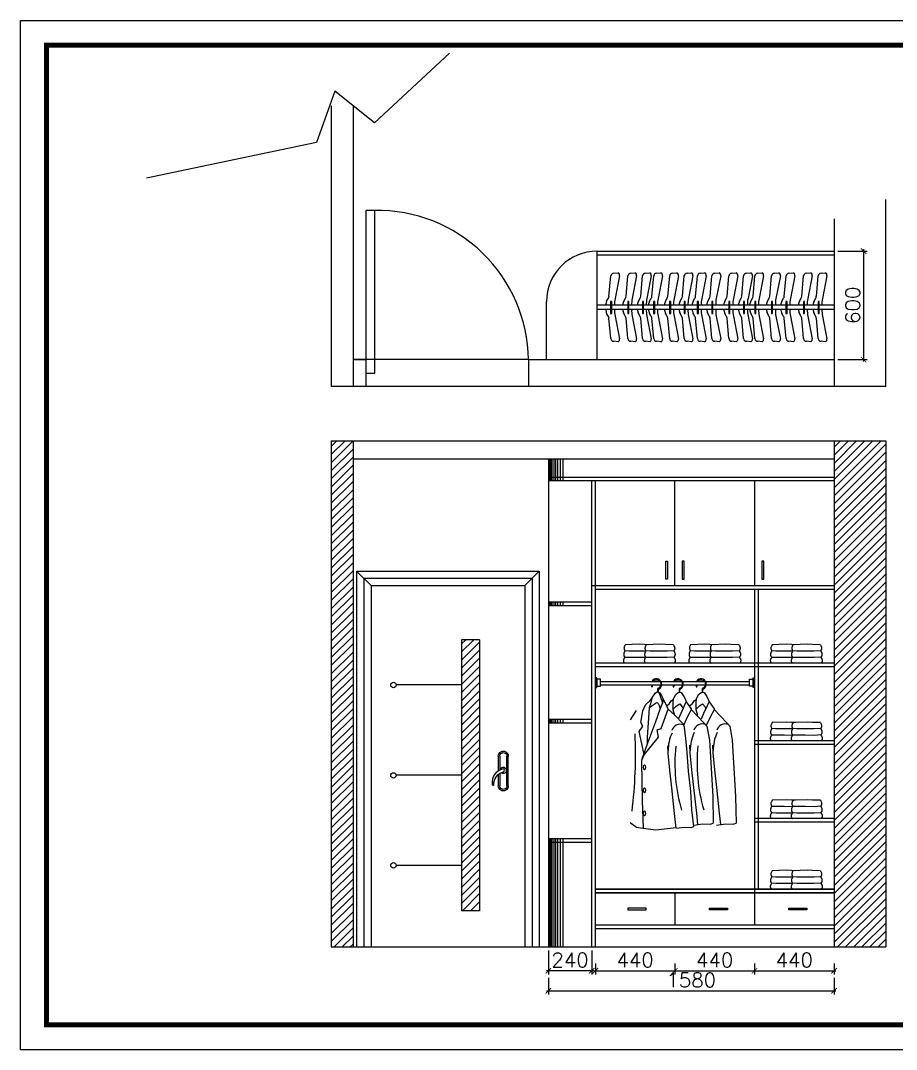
# Model space of a CAD drawing. Header units: millimetres. Extents: x 1149180 to 1411665549, y -85375798 to -28940.
# Drawn here: x 1175125 to 1179968, y -106295 to -100603 of the extents above; entities that cross this region are included whole.
import ezdxf

# ---------------------------------------------------------------- set-up
doc = ezdxf.new("R2010")
doc.units = ezdxf.units.MM
doc.header["$PDMODE"] = 35
for name, color, linetype in [('7', 7, 'Continuous'), ('BH', 3, 'Continuous'), ('DIME', 3, 'Continuous'), ('图框', 7, 'Continuous'), ('填充', 8, 'Continuous'), ('柜子', 3, 'Continuous'), ('灯', 1, 'Continuous')]:
    doc.layers.add(name, color=color, linetype=linetype)
doc.styles.get("Standard").update_dxf_attribs({"font": 'txt', "bigfont": 'gbcbig.shx'})
doc.dimstyles.new('标注（小）', dxfattribs={"dimtxt": 80, "dimasz": 30, "dimexe": 20, "dimexo": 20, "dimgap": 20, "dimtad": 1, "dimdec": 0, "dimzin": 0, "dimdsep": 46, "dimtxsty": 'Standard', "dimblk1": 'ARCHTICK', "dimblk2": 'ARCHTICK', "dimsah": 1, "dimcen": 0, "dimdle": 10, "dimclrd": 8, "dimclre": 8, "dimclrt": 2, "dimadec": 0, "dimazin": 0, "dimtfac": 1, "dimtdec": 0, "dimtmove": 2, "dimatfit": 3, "dimldrblk": 'OPEN90', "dimfxl": 1, "dimtolj": 1, "dimtzin": 0, "dimarcsym": 0})
pattern_1 = [(45, (-35354.108, -23257.38), (-22.4506403, 22.4506403), [])]

# ---------------------------------------------------------------- blocks, each defined once
blk = doc.blocks.new('981236532')
at = {"layer": 'BH', "color": 3}
for points in [[(849097.4, 409107.6), (849097.4, 409122.5, 0.375799), (849115.2, 409157.9, 0.662316), (849061.6, 409165.9)], [(849067.7, 409165.9, -0.616313), (849110.3, 409156.7, -0.413702), (849092.4, 409126.1), (849092.4, 409108)], [(849216.9, 409105.3), (849216.9, 409122.5, 0.375799), (849234.6, 409157.9, 0.662316), (849181.1, 409165.9)], [(849187.2, 409165.9, -0.616313), (849229.8, 409156.7, -0.413702), (849211.9, 409126.1), (849211.9, 409105.6)], [(849344, 409104.9), (849344, 409122.5, 0.375799), (849361.7, 409157.9, 0.662316), (849308.1, 409165.9)], [(849314.2, 409165.9, -0.616313), (849356.9, 409156.7, -0.413702), (849339, 409126.1), (849339, 409104.9)], [(849060, 409145.9, 0.068798), (849059.6, 409137.8, 1.055238), (849064.5, 409138.3, -0.07858), (849065.1, 409145.9)], [(849179.4, 409145.9, 0.068798), (849179, 409137.8, 1.055238), (849184, 409138.3, -0.07858), (849184.5, 409145.9)], [(849306.5, 409145.9, 0.068798), (849306.1, 409137.8, 1.055238), (849311.1, 409138.3, -0.07858), (849311.6, 409145.9)]]:
    blk.add_lwpolyline(points, format="xyb", dxfattribs=at)
at = {"layer": 'BH'}
for points in [[(849016.7, 408768.9), (848990.6, 408888.7), (849011.4, 408917.7), (849001, 408938.6), (849012.2, 409002.6), (849026.3, 409036.1), (849051.7, 409060.6), (849062.8, 409073.3)], [(849127.4, 409062.2), (849119.9, 409047.7), (849106.5, 409010.7), (849081.6, 408941.2), (849036.5, 408823.7), (849006.4, 408736.2), (849004.3, 408721.4), (849007, 408504.7), (849012.3, 408407.2), (849014, 408354.6)], [(849060.9, 409072.9), (849054.6, 409041.3), (849047.2, 409019.7), (849035.3, 408856), (849035.3, 408823.2)], [(849293.5, 408363.2), (849282.7, 408454.8), (849277.6, 408558.5), (849264, 408668.9), (849257.2, 408774.3), (849248.7, 408850.7), (849241.9, 408911.9), (849235, 408930.6), (849189.1, 408978.2), (849151.7, 409012.2), (849148.8, 409021.7), (849140.1, 409038.4), (849130.3, 409057.5), (849126.2, 409063.9), (849117.5, 409057.5), (849116.4, 409057)], [(849143.8, 409031.4), (849158.9, 409042.8), (849170.8, 409059.2), (849179.9, 409064.7), (849177.2, 409051), (849178.1, 409010), (849187.6, 408979.6)], [(849270.4, 409031.4), (849285.6, 409042.8), (849297.4, 409059.2), (849306.6, 409064.7), (849303.8, 409051), (849304.8, 409010), (849314.3, 408979.6)], [(848974.9, 409004.8), (848941.3, 408953.8)], [(849005.3, 408729.9), (849018.5, 408758.7), (849097.5, 408857.3), (849090.9, 408898.4), (849113.1, 408905), (849151, 409011.9)], [(849208.7, 408957.9), (849222.9, 408990.8), (849242, 409031.9), (849252.1, 409051.9), (849279.5, 409013.6), (849279.5, 409010), (849349.8, 408937), (849366.2, 408917.8), (849379.5, 408839.8), (849397.8, 408529.8), (849401.1, 408381.6)], [(849237.9, 408922.8), (849260.9, 408973), (849280.9, 409009.4)], [(849335.4, 408957.9), (849349.5, 408990.8), (849368.7, 409031.9), (849378.7, 409051.9), (849406.1, 409013.6), (849406.1, 409010), (849476.4, 408937), (849492.9, 408917.8), (849506.2, 408839.8), (849524.4, 408529.8), (849527.7, 408381.6)], [(849364.5, 408922.8), (849387.5, 408973), (849407.6, 409009.4)], [(849196, 408353.1), (849187.1, 408434.9), (849171.1, 408577.1), (849160.4, 408674.8), (849151.5, 408769), (849149.8, 408809.9)], [(849316.3, 408373.3), (849309.4, 408437.1), (849293.4, 408579.3), (849282.7, 408677.1), (849273.8, 408771.3), (849272, 408812.2)], [(849443, 408373.3), (849436, 408437.1), (849420, 408579.3), (849409.4, 408677.1), (849400.5, 408771.3), (849398.7, 408812.2)], [(849195.1, 408355.9), (849083.9, 408343.1), (849012.8, 408352.2), (848976.3, 408357.7), (848941.3, 408383.9)], [(849292.7, 408370.1), (849344.1, 408377.1), (849384.2, 408375.3), (849401.1, 408381.6)], [(849419.4, 408370.1), (849470.8, 408377.1), (849510.9, 408375.3), (849527.7, 408381.6)], [(849198.7, 408354), (849238.8, 408359.5), (849278.9, 408357.7), (849293.5, 408363.2)]]:
    blk.add_lwpolyline(points, dxfattribs=at)
at = {"layer": 'BH', "color": 3}
for points in [[(849060.9, 409072.9), (849068.1, 409083.1), (849074, 409092.2), (849082.5, 409102.4), (849091.7, 409107.6), (849096.2, 409108.3), (849101.5, 409100.1), (849109.7, 409079.8), (849115.2, 409063.5), (849118.5, 409049.4), (849118.8, 409047.4)], [(849096.2, 409108.3), (849106.4, 409101.7), (849115.2, 409088), (849120.1, 409077.5), (849125, 409062.2)], [(849179.9, 409064.7), (849185.7, 409076.6), (849193.3, 409092.5), (849206.7, 409104), (849214.4, 409105.9), (849223.9, 409104), (849239.2, 409082.9), (849248.8, 409061.3), (849252, 409051.7)], [(849306.6, 409064.7), (849312.3, 409076.6), (849320, 409092.5), (849333.4, 409104), (849341, 409105.9), (849350.6, 409104), (849365.9, 409082.9), (849375.4, 409061.3), (849378.6, 409051.7)], [(849049.1, 409021.6), (849061.9, 409030.1), (849081.5, 409044.5), (849090, 409049.7), (849096.6, 409043.5), (849102.1, 409032.4), (849105.7, 409020.3), (849107, 409016)], [(849177.4, 409009.7), (849198.4, 409030.7), (849215.6, 409041.5), (849229, 409025.6), (849233.7, 409014)], [(849304, 409009.7), (849325.1, 409030.7), (849342.3, 409041.5), (849355.7, 409025.6), (849360.3, 409014)]]:
    blk.add_lwpolyline(points, dxfattribs=at)
at = {"layer": 'BH'}
for centre, radius, start, end in [((849218.3, 408880), 48.4, 68.8435, 164.2477), ((849506.9, 408783.7), 233.4, 155.012, 180.0884), ((849340.5, 408882.2), 48.4, 68.8435, 164.2477), ((849633.6, 408783.7), 233.4, 155.012, 180.0884), ((849467.2, 408882.2), 48.4, 68.8435, 164.2477), ((846460.1, 408757), 2511.1, 352.9189, 2.7233), ((849384.7, 408781.4), 233.4, 155.012, 180.0884), ((850098.5, 408711.6), 909.7, 174.0114, 196.4591), ((850220.8, 408713.8), 909.7, 174.0114, 196.4591)]:
    blk.add_arc(centre, radius, start, end, dxfattribs=at)
at = {"layer": 'BH', "extrusion": (0, 0, -1)}
for centre in [(849021, 408690.6), (849021, 408563.2), (849021, 408435.8)]:
    blk.add_ellipse(centre, major_axis=(0, 12.4), ratio=0.580645, dxfattribs=at)
blk = doc.blocks.new('A$C28093E1E')
at = {"layer": 'BH'}
for points in [[(10.1, 102.5), (7.7, 97.9), (5.9, 94), (4.6, 90.8), (3.8, 88), (3.4, 85.6), (3.3, 83.6), (3.4, 81.8), (3.8, 80.1), (4.3, 78.6), (4.8, 77), (5.5, 75.6), (6.1, 74.1), (6.6, 72.8), (7, 71.4), (7.3, 70.2), (7.4, 68.9), (7.3, 67.7), (6.9, 66.6), (6.4, 65.4), (5.8, 64.3), (5.1, 63.1), (4.4, 62), (3.7, 60.8), (3.2, 59.6), (2.7, 58.3), (2.3, 57), (2.1, 55.7), (1.9, 54.4), (1.8, 53), (1.8, 51.7), (1.8, 50.3), (1.8, 49), (1.8, 47.8), (1.8, 46.5), (1.8, 45.4), (1.9, 44.2), (2.1, 43.1), (2.3, 42.1), (2.7, 41.1), (3.2, 40.2), (3.7, 39.3), (4.4, 38.5), (5.1, 37.7), (5.8, 37), (6.4, 36.2), (6.9, 35.5), (7.2, 34.7), (7.3, 33.9), (7.2, 33.1), (6.9, 32.2), (6.3, 31.3), (5.7, 30.3), (5, 29.3), (4.2, 28.2), (3.5, 27.2), (2.8, 26.1), (2.2, 24.9), (1.6, 23.8), (1.2, 22.6), (0.8, 21.4), (0.5, 20.2), (0.3, 19), (0.1, 17.7), (0, 16.4), (0, 15.1), (0, 13.8), (0.1, 12.5), (0.3, 11.3), (0.6, 10), (0.9, 8.8), (1.4, 7.7), (2, 6.7), (2.7, 5.7), (3.5, 4.8), (4.3, 4), (5.1, 3.2), (5.9, 2.4), (6.5, 1.7), (6.9, 0.9), (6.9, 0.9)], [(122.8, 67), (76.9, 67.5), (30.5, 67.5), (6.4, 68.7)], [(140.3, 103), (117, 103.6), (87.8, 105.3), (9.6, 102.5)], [(125.8, 102.5), (123.4, 97.9), (121.6, 94), (120.4, 90.8), (119.5, 88), (119.1, 85.6), (119, 83.6), (119.1, 81.8), (119.5, 80.1), (120, 78.6), (120.6, 77), (121.2, 75.6), (121.8, 74.1), (122.3, 72.8), (122.8, 71.4), (123.1, 70.2), (123.1, 68.9), (123, 67.7), (122.6, 66.6), (122.1, 65.4), (121.5, 64.3), (120.8, 63.1), (120.1, 62), (119.5, 60.8), (118.9, 59.6), (118.4, 58.3), (118.1, 57), (117.8, 55.7), (117.7, 54.4), (117.6, 53), (117.5, 51.7), (117.5, 50.3), (117.5, 49), (117.5, 47.8), (117.5, 46.5), (117.6, 45.4), (117.7, 44.2), (117.8, 43.1), (118.1, 42.1), (118.4, 41.1), (118.9, 40.2), (119.5, 39.3), (120.1, 38.5), (120.8, 37.7), (121.5, 37), (122.1, 36.2), (122.6, 35.5), (122.9, 34.7), (123, 33.9), (122.9, 33.1), (122.6, 32.2), (122.1, 31.3), (121.4, 30.3), (120.7, 29.3), (120, 28.2), (119.2, 27.2), (118.5, 26.1), (117.9, 24.9), (117.3, 23.8), (116.9, 22.6), (116.5, 21.4), (116.2, 20.2), (116, 19), (115.9, 17.7), (115.8, 16.4), (115.7, 15.1), (115.7, 13.8), (115.8, 12.5), (116, 11.3), (116.3, 10), (116.7, 8.8), (117.1, 7.7), (117.7, 6.7), (118.5, 5.7), (119.3, 4.8), (120.1, 4), (120.9, 3.2), (121.6, 2.4), (122.2, 1.7), (122.6, 0.9), (122.8, 0.2), (122.7, 0)], [(279.7, 69.5), (242.4, 67), (193.1, 67.5), (146.7, 67.5), (122.7, 68.7)], [(277, 102.5), (233.2, 103.6), (204, 105.3), (125.8, 102.5)], [(277, 102.5), (279.4, 97.9), (281.2, 94), (282.5, 90.8), (283.3, 88), (283.7, 85.6), (283.9, 83.6), (283.7, 81.8), (283.3, 80.1), (282.9, 78.6), (282.3, 77), (281.7, 75.6), (281.1, 74.1), (280.5, 72.8), (280.1, 71.4), (279.8, 70.2), (279.7, 68.9), (279.9, 67.7), (280.2, 66.6), (280.7, 65.4), (281.4, 64.3), (282, 63.1), (282.7, 62), (283.4, 60.8), (284, 59.6), (284.4, 58.3), (284.8, 57), (285, 55.7), (285.2, 54.4), (285.3, 53), (285.3, 51.7), (285.4, 50.3), (285.4, 49), (285.4, 47.8), (285.3, 46.5), (285.3, 45.4), (285.2, 44.2), (285, 43.1), (284.8, 42.1), (284.4, 41.1), (284, 40.2), (283.4, 39.3), (282.7, 38.5), (282, 37.7), (281.4, 37), (280.8, 36.2), (280.3, 35.5), (279.9, 34.7), (279.8, 33.9), (279.9, 33.1), (280.3, 32.2), (280.8, 31.3), (281.4, 30.3), (282.1, 29.3), (282.9, 28.2), (283.6, 27.2), (284.3, 26.1), (285, 24.9), (285.5, 23.8), (285.9, 22.6), (286.3, 21.4), (286.6, 20.2), (286.8, 19), (287, 17.7), (287.1, 16.4), (287.1, 15.1), (287.1, 13.8), (287, 12.5), (286.8, 11.3), (286.6, 10), (286.2, 8.8), (285.7, 7.7), (285.1, 6.7), (284.4, 5.7), (283.6, 4.8), (282.8, 4), (282, 3.2), (281.3, 2.4), (280.7, 1.7), (280.3, 0.9), (280.2, 0.9)], [(122.2, 31.5), (76.9, 32.1), (30.5, 32.1), (6.4, 33.2)], [(279.7, 34), (242.4, 31.5), (193.1, 32.1), (146.7, 32.1), (122.7, 33.2)], [(122.7, 0), (122.7, 0)]]:
    blk.add_lwpolyline(points, dxfattribs=at)
blk = doc.blocks.new('门把手')
for p, q in [((-334, -8.8), (-334, 154.6)), ((-326, -8.8), (-326, 154.6)), ((-286.8, 154.6), (-286.8, 77.9)), ((-278.8, 154.6), (-278.8, 73.2)), ((-286.8, 59.5), (-286.8, -8.8)), ((-278.8, 53.3), (-278.8, -8.8))]:
    blk.add_line(p, q)
blk.add_lwpolyline([(-304.8, 84.3, -0.388218), (-244.7, -1.8, -0.750063), (-254.1, -3.3, 0.340975), (-307.7, 69.1, -0.874176), (-305.5, 84.3, 0.003978)], format="xyb")
for centre, radius, start, end in [((-306.4, 155), 27.6, 359.0429, 180.9571), ((-306.4, 155), 19.6, 359.0429, 180.9571), ((-306.2, 76.3), 17.4, 8.667, 313.8176), ((-306.4, -9.7), 27.6, 177.4056, 2.5944), ((-306.4, -9.7), 19.6, 177.4056, 2.5944)]:
    blk.add_arc(centre, radius, start, end)
blk = doc.blocks.new('3safdad')
at = {"layer": '图框', "color": 3}
for p, q in [((-132895, -152671), (-115431, -152671)), ((-132895, -165019), (-132895, -152671)), ((-132895, -165019), (-115431, -165019))]:
    blk.add_line(p, q, dxfattribs=at)
at = {"layer": '图框', "color": 8}
blk.add_line((-132895, -165019), (-132895, -152671), dxfattribs=at)
at = {"layer": '图框', "color": 8, "const_width": 58.8}
blk.add_lwpolyline([(-132584, -164725), (-132584, -152965), (-115725, -152965), (-115725, -164725)], close=True, dxfattribs=at)
blk = doc.blocks.new('_ArchTick')
at = {"color": 0, "linetype": 'ByBlock', "const_width": 0.15}
blk.add_lwpolyline([(-0.5, -0.5), (0.5, 0.5)], dxfattribs=at)
blk = doc.blocks.new('*D1301')
at = {"layer": 'Defpoints', "color": 0}
for p in [(1178043.6, -105879.3), (1179623.6, -105879.3), (1179623.6, -105970.7)]:
    blk.add_point(p, dxfattribs=at)
at = {"layer": '灯', "color": 8, "lineweight": -2}
for p, q in [((1178043.6, -105899.3), (1178043.6, -105990.7)), ((1179623.6, -105899.3), (1179623.6, -105990.7)), ((1178033.6, -105970.7), (1179633.6, -105970.7))]:
    blk.add_line(p, q, dxfattribs=at)
at = {"layer": '灯', "color": 8, "lineweight": -2, "xscale": 30, "yscale": 30, "zscale": 30, "rotation": 180}
blk.add_blockref('_ArchTick', (1178043.6, -105970.7), dxfattribs=at)
at = {"layer": '灯', "color": 8, "lineweight": -2, "xscale": 30, "yscale": 30, "zscale": 30}
blk.add_blockref('_ArchTick', (1179623.6, -105970.7), dxfattribs=at)
at = {"layer": '灯', "color": 2, "insert": (1178833.6, -105910.7), "char_height": 80, "attachment_point": 5}
blk.add_mtext('\\A1;1580', dxfattribs=at)
blk = doc.blocks.new('_Open90')
at = {"color": 0, "linetype": 'ByBlock', "lineweight": -2}
for p, q in [((0, 0), (-1, 0)), ((-0.5, 0.5), (0, 0)), ((0, 0), (-0.5, -0.5))]:
    blk.add_line(p, q, dxfattribs=at)
blk = doc.blocks.new('*D1302')
at = {"layer": 'Defpoints', "color": 0}
for p in [(1178303.6, -105799.7), (1178743.3, -105799.7), (1178743.3, -105860)]:
    blk.add_point(p, dxfattribs=at)
at = {"layer": '灯', "color": 8, "lineweight": -2}
for p, q in [((1178293.6, -105860), (1178753.3, -105860)), ((1178303.6, -105819.7), (1178303.6, -105880)), ((1178743.3, -105819.7), (1178743.3, -105880))]:
    blk.add_line(p, q, dxfattribs=at)
at = {"layer": '灯', "color": 8, "lineweight": -2, "xscale": 30, "yscale": 30, "zscale": 30, "rotation": 180}
blk.add_blockref('_ArchTick', (1178303.6, -105860), dxfattribs=at)
at = {"layer": '灯', "color": 8, "lineweight": -2, "xscale": 30, "yscale": 30, "zscale": 30}
blk.add_blockref('_ArchTick', (1178743.3, -105860), dxfattribs=at)
at = {"layer": '灯', "color": 2, "insert": (1178523.4, -105800), "char_height": 80, "attachment_point": 5}
blk.add_mtext('\\A1;440', dxfattribs=at)
blk = doc.blocks.new('*D1303')
at = {"layer": 'Defpoints', "color": 0}
for p in [(1178743.3, -105799.7), (1179183.4, -105799.7), (1179183.4, -105860)]:
    blk.add_point(p, dxfattribs=at)
at = {"layer": '灯', "color": 8, "lineweight": -2}
for p, q in [((1178733.3, -105860), (1179193.4, -105860)), ((1178743.3, -105819.7), (1178743.3, -105880)), ((1179183.4, -105819.7), (1179183.4, -105880))]:
    blk.add_line(p, q, dxfattribs=at)
at = {"layer": '灯', "color": 8, "lineweight": -2, "xscale": 30, "yscale": 30, "zscale": 30, "rotation": 180}
blk.add_blockref('_ArchTick', (1178743.3, -105860), dxfattribs=at)
at = {"layer": '灯', "color": 8, "lineweight": -2, "xscale": 30, "yscale": 30, "zscale": 30}
blk.add_blockref('_ArchTick', (1179183.4, -105860), dxfattribs=at)
at = {"layer": '灯', "color": 2, "insert": (1178963.3, -105800), "char_height": 80, "attachment_point": 5}
blk.add_mtext('\\A1;440', dxfattribs=at)
blk = doc.blocks.new('*D1304')
at = {"layer": 'Defpoints', "color": 0}
for p in [(1179183.4, -105799.7), (1179623.6, -105799.7), (1179623.6, -105860)]:
    blk.add_point(p, dxfattribs=at)
at = {"layer": '灯', "color": 8, "lineweight": -2}
for p, q in [((1179173.4, -105860), (1179633.6, -105860)), ((1179183.4, -105819.7), (1179183.4, -105880)), ((1179623.6, -105819.7), (1179623.6, -105880))]:
    blk.add_line(p, q, dxfattribs=at)
at = {"layer": '灯', "color": 8, "lineweight": -2, "xscale": 30, "yscale": 30, "zscale": 30, "rotation": 180}
blk.add_blockref('_ArchTick', (1179183.4, -105860), dxfattribs=at)
at = {"layer": '灯', "color": 8, "lineweight": -2, "xscale": 30, "yscale": 30, "zscale": 30}
blk.add_blockref('_ArchTick', (1179623.6, -105860), dxfattribs=at)
at = {"layer": '灯', "color": 2, "insert": (1179403.5, -105800), "char_height": 80, "attachment_point": 5}
blk.add_mtext('\\A1;440', dxfattribs=at)
blk = doc.blocks.new('*D1326')
at = {"layer": 'Defpoints', "color": 0}
for p in [(1179623.6, -101878.6), (1179623.6, -102478.6), (1179786.8, -102478.6)]:
    blk.add_point(p, dxfattribs=at)
at = {"layer": '灯', "color": 8, "lineweight": -2}
for p, q in [((1179643.6, -101878.6), (1179806.8, -101878.6)), ((1179786.8, -101868.6), (1179786.8, -102488.6)), ((1179643.6, -102478.6), (1179806.8, -102478.6))]:
    blk.add_line(p, q, dxfattribs=at)
at = {"layer": '灯', "color": 8, "lineweight": -2, "xscale": 30, "yscale": 30, "zscale": 30}
for p, rotation in [((1179786.8, -101878.6), 90), ((1179786.8, -102478.6), 270)]:
    blk.add_blockref('_ArchTick', p, dxfattribs=dict(at, rotation=rotation))
at = {"layer": '灯', "color": 2, "insert": (1179726.8, -102178.6), "char_height": 80, "attachment_point": 5, "rotation": 90}
blk.add_mtext('\\A1;600', dxfattribs=at)
blk = doc.blocks.new('*D1327')
at = {"layer": 'Defpoints', "color": 0}
for p in [(1178043.6, -105728.4), (1178283.6, -105728.4), (1178043.6, -105860)]:
    blk.add_point(p, dxfattribs=at)
at = {"layer": '灯', "color": 8, "lineweight": -2}
for p, q in [((1178043.6, -105748.4), (1178043.6, -105880)), ((1178283.6, -105748.4), (1178283.6, -105880)), ((1178293.6, -105860), (1178033.6, -105860))]:
    blk.add_line(p, q, dxfattribs=at)
at = {"layer": '灯', "color": 8, "lineweight": -2, "xscale": 30, "yscale": 30, "zscale": 30, "rotation": 180}
blk.add_blockref('_ArchTick', (1178043.6, -105860), dxfattribs=at)
at = {"layer": '灯', "color": 8, "lineweight": -2, "xscale": 30, "yscale": 30, "zscale": 30}
blk.add_blockref('_ArchTick', (1178283.6, -105860), dxfattribs=at)
at = {"layer": '灯', "color": 2, "insert": (1178163.6, -105800), "char_height": 80, "attachment_point": 5}
blk.add_mtext('\\A1;240', dxfattribs=at)

msp = doc.modelspace()

# ---------------------------------------------------------------- hatches: boundary and pattern name
at = {"layer": '填充'}
h = msp.add_hatch(dxfattribs=at)
h.set_pattern_fill('ANSI31', color=8, scale=10, style=0)
h.set_pattern_definition(pattern_1)
h.paths.add_polyline_path([(1176963.6, -102928.4), (1176843.6, -102928.4), (1176843.6, -105728.4), (1176963.6, -105728.4)])
h = msp.add_hatch(dxfattribs=at)
h.set_pattern_fill('ANSI31', color=8, scale=10, style=0)
h.set_pattern_definition(pattern_1)
h.paths.add_polyline_path([(1179909.5, -102928.4), (1179623.6, -102928.4), (1179623.6, -105728.4), (1179909.5, -105728.4)])
at = {"layer": '填充', "ltscale": 2}
h = msp.add_hatch(dxfattribs=at)
h.set_pattern_fill('ANSI31', color=256, scale=10, style=0)
h.set_pattern_definition([(45, (1065516.473, -64736.336), (-22.45064, 22.45064), [])])
h.paths.add_polyline_path([(1177663.6, -104028.4), (1177563.6, -104028.4), (1177563.6, -105528.4), (1177663.6, -105528.4)])

# ---------------------------------------------------------------- linework, layer by layer
at = {"color": 8}
for p, q in [((1176843.6, -101074.8), (1176843.6, -102478.6)), ((1176963.6, -101074.8), (1176963.6, -102478.6)), ((1178313.6, -102478.6), (1178313.6, -101878.6)), ((1178313.6, -101898.6), (1179623.6, -101898.6)), ((1178033.6, -102478.6), (1178033.6, -102158.6)), ((1179623.6, -102178.6), (1178313.6, -102178.6)), ((1179623.6, -102202.6), (1178313.6, -102202.6)), ((1178537.8, -102178.6), (1178532.1, -102178.6)), ((1178537.8, -102202.6), (1178532.1, -102202.6)), ((1179096.9, -102178.6), (1179091.2, -102178.6)), ((1179096.9, -102202.6), (1179091.2, -102202.6)), ((1179508.9, -102178.6), (1179503.2, -102178.6)), ((1179508.9, -102202.6), (1179503.2, -102202.6)), ((1176963.6, -102478.6), (1177033.6, -102478.6)), ((1177933.6, -102478.6), (1176963.6, -102478.6)), ((1177033.6, -102478.6), (1177033.6, -102628.6)), ((1177933.6, -102478.6), (1179623.6, -102478.6)), ((1177933.6, -102478.6), (1177933.6, -102628.6)), ((1179909.5, -102628.6), (1176843.6, -102628.6)), ((1178043.6, -103028.4), (1178043.6, -105728.4)), ((1178048.6, -103028.4), (1178048.6, -103148.4)), ((1178053.6, -103028.4), (1178053.6, -103148.4)), ((1178058.6, -103028.4), (1178058.6, -103148.4)), ((1178063.6, -103028.4), (1178063.6, -103148.4)), ((1178073.6, -103028.4), (1178073.6, -103148.4)), ((1178083.6, -103028.4), (1178083.6, -103148.4)), ((1178093.6, -103028.4), (1178093.6, -103148.4)), ((1178108.6, -103028.4), (1178108.6, -103148.4)), ((1178123.6, -103028.4), (1178123.6, -103148.4)), ((1176983.6, -103648.4), (1176983.6, -105728.4)), ((1176983.6, -103648.4), (1177993.6, -103648.4)), ((1176983.6, -103648.4), (1177063.6, -103728.4)), ((1177023.6, -103688.4), (1177023.6, -105728.4)), ((1177023.6, -103688.4), (1177953.6, -103688.4)), ((1177993.6, -103648.4), (1177913.6, -103728.4)), ((1177953.6, -103688.4), (1177953.6, -105728.4)), ((1177993.6, -103648.4), (1177993.6, -105728.4)), ((1177063.6, -103728.4), (1177063.6, -105728.4)), ((1177063.6, -103728.4), (1177913.6, -103728.4)), ((1177913.6, -103728.4), (1177913.6, -105728.4)), ((1178043.6, -103818.4), (1178283.6, -103818.4)), ((1178043.6, -103838.4), (1178283.6, -103838.4)), ((1178048.6, -103818.4), (1178048.6, -103838.4)), ((1178053.6, -103818.4), (1178053.6, -103838.4)), ((1178058.6, -103818.4), (1178058.6, -103838.4)), ((1178063.6, -103818.4), (1178063.6, -103838.4)), ((1178073.6, -103818.4), (1178073.6, -103838.4)), ((1178083.6, -103818.4), (1178083.6, -103838.4)), ((1178093.6, -103818.4), (1178093.6, -103838.4)), ((1178108.6, -103818.4), (1178108.6, -103838.4)), ((1178123.6, -103818.4), (1178123.6, -103838.4)), ((1179623.6, -104158.4), (1178303.6, -104158.4)), ((1179623.6, -104178.4), (1178303.6, -104178.4)), ((1178043.6, -104468.4), (1178283.6, -104468.4)), ((1178043.6, -104488.4), (1178283.6, -104488.4)), ((1178048.6, -104468.4), (1178048.6, -104488.4)), ((1178053.6, -104468.4), (1178053.6, -104488.4)), ((1178058.6, -104468.4), (1178058.6, -104488.4)), ((1178063.6, -104468.4), (1178063.6, -104488.4)), ((1178073.6, -104468.4), (1178073.6, -104488.4)), ((1178083.6, -104468.4), (1178083.6, -104488.4)), ((1178093.6, -104468.4), (1178093.6, -104488.4)), ((1178108.6, -104468.4), (1178108.6, -104488.4)), ((1178123.6, -104468.4), (1178123.6, -104488.4)), ((1179623.6, -104588.4), (1179183.6, -104588.4)), ((1179623.6, -104608.4), (1179183.6, -104608.4)), ((1179623.6, -105018.4), (1179183.6, -105018.4)), ((1179623.6, -105038.4), (1179183.6, -105038.4)), ((1178043.6, -105128.4), (1178283.6, -105128.4)), ((1178043.6, -105148.4), (1178283.6, -105148.4)), ((1178048.6, -105128.4), (1178048.6, -105728.4)), ((1178053.6, -105128.4), (1178053.6, -105728.4)), ((1178058.6, -105128.4), (1178058.6, -105728.4)), ((1178063.6, -105128.4), (1178063.6, -105728.4)), ((1178073.6, -105128.4), (1178073.6, -105728.4)), ((1178083.6, -105128.4), (1178083.6, -105728.4)), ((1178093.6, -105128.4), (1178093.6, -105728.4)), ((1178108.6, -105128.4), (1178108.6, -105728.4)), ((1178123.6, -105128.4), (1178123.6, -105728.4)), ((1179623.6, -105408.4), (1178303.6, -105408.4)), ((1179623.6, -105428.4), (1178303.6, -105428.4)), ((1178743.3, -105428.4), (1178743.3, -105608.4))]:
    msp.add_line(p, q, dxfattribs=at)
at = {"color": 1}
msp.add_line((1178313.6, -101878.6), (1179623.6, -101878.6), dxfattribs=at)
at = {"ltscale": 2}
for p, q in [((1177023.6, -103688.4), (1177023.6, -105728.4)), ((1177563.6, -104028.4), (1177563.6, -105528.4)), ((1177663.6, -104028.4), (1177563.6, -104028.4)), ((1177663.6, -104028.4), (1177663.6, -105528.4)), ((1177663.6, -105528.4), (1177563.6, -105528.4))]:
    msp.add_line(p, q, dxfattribs=at)
at = {"color": 4}
msp.add_lwpolyline([(1177033.6, -101653.6), (1177033.6, -102553.6), (1177083.6, -102553.6), (1177083.6, -101653.6)], close=True, dxfattribs=at)
at = {"color": 8}
for points in [[(1178583.7, -105513.4), (1178483.7, -105513.4), (1178483.7, -105523.4), (1178583.7, -105523.4)], [(1178934.9, -105513.4), (1179034.9, -105513.4), (1179034.9, -105523.4), (1178934.9, -105523.4)], [(1179372.4, -105513.4), (1179472.4, -105513.4), (1179472.4, -105523.4), (1179372.4, -105523.4)]]:
    msp.add_lwpolyline(points, close=True, dxfattribs=at)
at = {"ltscale": 2}
for centre in [(1177186.9, -104279.2), (1177186.9, -104779.2), (1177186.9, -105276.7)]:
    msp.add_circle(centre, 15, dxfattribs=at)
at = {"color": 4}
msp.add_arc((1177097.3, -102489.8), 836.4, 0.7711, 90.9391, dxfattribs=at)
at = {"color": 8}
msp.add_arc((1178313.6, -102158.6), 280, 90, 180, dxfattribs=at)
at = {"layer": '7', "color": 3}
for points in [[(1178311.6, -104293.6), (1178311.6, -104239.6), (1178303.6, -104239.6), (1178303.6, -104293.6)], [(1178331.1, -104286.1), (1178331.1, -104247.2), (1178311.6, -104247.2), (1178311.6, -104286.1)], [(1179156.2, -104286.1), (1179156.2, -104247.2), (1179175.6, -104247.2), (1179175.6, -104286.1)], [(1179175.6, -104293.6), (1179175.6, -104239.6), (1179183.6, -104239.6), (1179183.6, -104293.6)]]:
    msp.add_lwpolyline(points, close=True, dxfattribs=at)
for points in [[(1178331.1, -104258.9), (1179156.2, -104258.9)], [(1178331.1, -104278.9), (1179156.2, -104278.9)]]:
    msp.add_lwpolyline(points, dxfattribs=at)
at = {"layer": 'DIME', "color": 8}
for p, q in [((1178378.9, -102129), (1178389, -102016.3)), ((1178404.9, -102001.6), (1178429, -101998.3)), ((1178437.4, -102015.6), (1178413.1, -102140.5)), ((1178473.2, -102129), (1178483.3, -102016.3)), ((1178499.3, -102001.6), (1178523.3, -101998.3)), ((1178531.7, -102015.6), (1178507.5, -102140.5)), ((1178554.3, -102129), (1178564.3, -102016.3)), ((1178580.3, -102001.6), (1178604.3, -101998.3)), ((1178612.8, -102015.6), (1178588.5, -102140.5)), ((1178616.1, -102129), (1178626.2, -102016.3)), ((1178642.2, -102001.6), (1178666.2, -101998.3)), ((1178674.6, -102015.6), (1178650.4, -102140.5)), ((1178704.3, -102129), (1178714.4, -102016.3)), ((1178730.4, -102001.6), (1178754.4, -101998.3)), ((1178762.8, -102015.6), (1178738.6, -102140.5)), ((1178784.6, -102129), (1178794.7, -102016.3)), ((1178810.6, -102001.6), (1178834.7, -101998.3)), ((1178843.1, -102015.6), (1178818.9, -102140.5)), ((1178857.7, -102129), (1178867.8, -102016.3)), ((1178883.7, -102001.6), (1178907.8, -101998.3)), ((1178916.2, -102015.6), (1178892, -102140.5)), ((1178938, -102129), (1178948.1, -102016.3)), ((1178964, -102001.6), (1178988.1, -101998.3)), ((1178996.5, -102015.6), (1178972.2, -102140.5)), ((1179032.4, -102129), (1179042.4, -102016.3)), ((1179058.4, -102001.6), (1179082.4, -101998.3)), ((1179090.8, -102015.6), (1179066.6, -102140.5)), ((1179113.4, -102129), (1179123.4, -102016.3)), ((1179139.4, -102001.6), (1179163.4, -101998.3)), ((1179171.9, -102015.6), (1179147.6, -102140.5)), ((1179175.3, -102129), (1179185.3, -102016.3)), ((1179201.3, -102001.6), (1179225.3, -101998.3)), ((1179233.7, -102015.6), (1179209.5, -102140.5)), ((1179267.8, -102129), (1179277.9, -102016.3)), ((1179293.8, -102001.6), (1179317.9, -101998.3)), ((1179326.3, -102015.6), (1179302.1, -102140.5)), ((1179348.1, -102129), (1179358.2, -102016.3)), ((1179374.1, -102001.6), (1179398.2, -101998.3)), ((1179406.6, -102015.6), (1179382.3, -102140.5)), ((1179444.4, -102129), (1179454.4, -102016.3)), ((1179470.4, -102001.6), (1179494.4, -101998.3)), ((1179502.8, -102015.6), (1179478.6, -102140.5)), ((1179525.4, -102129), (1179535.4, -102016.3)), ((1179551.4, -102001.6), (1179575.4, -101998.3)), ((1179583.9, -102015.6), (1179559.6, -102140.5)), ((1178366, -102154.8), (1178375.4, -102139.7)), ((1178388.1, -102157.3), (1178388.1, -102223.8)), ((1178394.5, -102157.3), (1178388.1, -102157.3)), ((1178394.5, -102223.8), (1178394.5, -102157.3)), ((1178460.4, -102154.8), (1178469.7, -102139.7)), ((1178482.4, -102157.3), (1178482.4, -102223.8)), ((1178488.8, -102157.3), (1178482.4, -102157.3)), ((1178488.8, -102223.8), (1178488.8, -102157.3)), ((1178541.4, -102154.8), (1178550.8, -102139.7)), ((1178563.5, -102157.3), (1178563.5, -102223.8)), ((1178569.8, -102157.3), (1178563.5, -102157.3)), ((1178569.8, -102223.8), (1178569.8, -102157.3)), ((1178603.3, -102154.8), (1178612.6, -102139.7)), ((1178631.7, -102157.3), (1178625.3, -102157.3)), ((1178625.3, -102157.3), (1178625.3, -102223.8)), ((1178631.7, -102223.8), (1178631.7, -102157.3)), ((1178691.4, -102154.8), (1178700.8, -102139.7)), ((1178713.5, -102157.3), (1178713.5, -102223.8)), ((1178719.9, -102157.3), (1178713.5, -102157.3)), ((1178719.9, -102223.8), (1178719.9, -102157.3)), ((1178771.7, -102154.8), (1178781.1, -102139.7)), ((1178793.8, -102157.3), (1178793.8, -102223.8)), ((1178800.2, -102157.3), (1178793.8, -102157.3)), ((1178800.2, -102223.8), (1178800.2, -102157.3)), ((1178844.8, -102154.8), (1178854.2, -102139.7)), ((1178866.9, -102157.3), (1178866.9, -102223.8)), ((1178873.3, -102157.3), (1178866.9, -102157.3)), ((1178873.3, -102223.8), (1178873.3, -102157.3)), ((1178925.1, -102154.8), (1178934.5, -102139.7)), ((1178947.2, -102157.3), (1178947.2, -102223.8)), ((1178953.6, -102157.3), (1178947.2, -102157.3)), ((1178953.6, -102223.8), (1178953.6, -102157.3)), ((1179019.5, -102154.8), (1179028.8, -102139.7)), ((1179041.5, -102157.3), (1179041.5, -102223.8)), ((1179047.9, -102157.3), (1179041.5, -102157.3)), ((1179047.9, -102223.8), (1179047.9, -102157.3)), ((1179100.5, -102154.8), (1179109.9, -102139.7)), ((1179122.6, -102157.3), (1179122.6, -102223.8)), ((1179129, -102157.3), (1179122.6, -102157.3)), ((1179129, -102223.8), (1179129, -102157.3)), ((1179162.4, -102154.8), (1179171.7, -102139.7)), ((1179184.4, -102157.3), (1179184.4, -102223.8)), ((1179190.8, -102157.3), (1179184.4, -102157.3)), ((1179190.8, -102223.8), (1179190.8, -102157.3)), ((1179254.9, -102154.8), (1179264.3, -102139.7)), ((1179277, -102157.3), (1179277, -102223.8)), ((1179283.4, -102157.3), (1179277, -102157.3)), ((1179283.4, -102223.8), (1179283.4, -102157.3)), ((1179335.2, -102154.8), (1179344.6, -102139.7)), ((1179357.3, -102157.3), (1179357.3, -102223.8)), ((1179363.7, -102157.3), (1179357.3, -102157.3)), ((1179363.7, -102223.8), (1179363.7, -102157.3)), ((1179431.5, -102154.8), (1179440.8, -102139.7)), ((1179453.5, -102157.3), (1179453.5, -102223.8)), ((1179459.9, -102157.3), (1179453.5, -102157.3)), ((1179459.9, -102223.8), (1179459.9, -102157.3)), ((1179512.5, -102154.8), (1179521.9, -102139.7)), ((1179534.6, -102157.3), (1179534.6, -102223.8)), ((1179541, -102157.3), (1179534.6, -102157.3)), ((1179541, -102223.8), (1179541, -102157.3)), ((1178362.4, -102178.6), (1178362.4, -102167.5)), ((1178362.4, -102211.8), (1178362.4, -102202.6)), ((1178456.8, -102178.6), (1178456.8, -102167.5)), ((1178456.8, -102211.8), (1178456.8, -102202.6)), ((1178537.8, -102178.6), (1178537.8, -102167.5)), ((1178537.8, -102211.8), (1178537.8, -102202.6)), ((1178599.7, -102178.6), (1178599.7, -102167.5)), ((1178599.7, -102211.8), (1178599.7, -102202.6)), ((1178687.9, -102178.6), (1178687.9, -102167.5)), ((1178687.9, -102211.8), (1178687.9, -102202.6)), ((1178768.1, -102178.6), (1178768.1, -102167.5)), ((1178768.1, -102211.8), (1178768.1, -102202.6)), ((1178841.2, -102178.6), (1178841.2, -102167.5)), ((1178841.2, -102211.8), (1178841.2, -102202.6)), ((1178921.5, -102178.6), (1178921.5, -102167.5)), ((1178921.5, -102211.8), (1178921.5, -102202.6)), ((1179015.9, -102178.6), (1179015.9, -102167.5)), ((1179015.9, -102211.8), (1179015.9, -102202.6)), ((1179096.9, -102178.6), (1179096.9, -102167.5)), ((1179096.9, -102211.8), (1179096.9, -102202.6)), ((1179158.8, -102178.6), (1179158.8, -102167.5)), ((1179158.8, -102211.8), (1179158.8, -102202.6)), ((1179251.4, -102178.6), (1179251.4, -102167.5)), ((1179251.4, -102211.8), (1179251.4, -102202.6)), ((1179331.6, -102178.6), (1179331.6, -102167.5)), ((1179331.6, -102211.8), (1179331.6, -102202.6)), ((1179427.9, -102178.6), (1179427.9, -102167.5)), ((1179427.9, -102211.8), (1179427.9, -102202.6)), ((1179508.9, -102178.6), (1179508.9, -102167.5)), ((1179508.9, -102211.8), (1179508.9, -102202.6)), ((1178375.4, -102239.6), (1178366, -102224.4)), ((1178389, -102362.9), (1178378.9, -102250.3)), ((1178388.1, -102223.8), (1178394.5, -102223.8)), ((1178413.1, -102238.8), (1178437.4, -102363.7)), ((1178469.7, -102239.6), (1178460.4, -102224.4)), ((1178483.3, -102362.9), (1178473.2, -102250.3)), ((1178482.4, -102223.8), (1178488.8, -102223.8)), ((1178507.5, -102238.8), (1178531.7, -102363.7)), ((1178550.8, -102239.6), (1178541.4, -102224.4)), ((1178564.3, -102362.9), (1178554.3, -102250.3)), ((1178563.5, -102223.8), (1178569.8, -102223.8)), ((1178588.5, -102238.8), (1178612.8, -102363.7)), ((1178612.6, -102239.6), (1178603.3, -102224.4)), ((1178626.2, -102362.9), (1178616.1, -102250.3)), ((1178625.3, -102223.8), (1178631.7, -102223.8)), ((1178650.4, -102238.8), (1178674.6, -102363.7)), ((1178700.8, -102239.6), (1178691.4, -102224.4)), ((1178714.4, -102362.9), (1178704.3, -102250.3)), ((1178713.5, -102223.8), (1178719.9, -102223.8)), ((1178738.6, -102238.8), (1178762.8, -102363.7)), ((1178781.1, -102239.6), (1178771.7, -102224.4)), ((1178794.7, -102362.9), (1178784.6, -102250.3)), ((1178793.8, -102223.8), (1178800.2, -102223.8)), ((1178818.9, -102238.8), (1178843.1, -102363.7)), ((1178854.2, -102239.6), (1178844.8, -102224.4)), ((1178867.8, -102362.9), (1178857.7, -102250.3)), ((1178866.9, -102223.8), (1178873.3, -102223.8)), ((1178892, -102238.8), (1178916.2, -102363.7)), ((1178934.5, -102239.6), (1178925.1, -102224.4)), ((1178948.1, -102362.9), (1178938, -102250.3)), ((1178947.2, -102223.8), (1178953.6, -102223.8)), ((1178972.2, -102238.8), (1178996.5, -102363.7)), ((1179028.8, -102239.6), (1179019.5, -102224.4)), ((1179042.4, -102362.9), (1179032.4, -102250.3)), ((1179041.5, -102223.8), (1179047.9, -102223.8)), ((1179066.6, -102238.8), (1179090.8, -102363.7)), ((1179109.9, -102239.6), (1179100.5, -102224.4)), ((1179123.4, -102362.9), (1179113.4, -102250.3)), ((1179122.6, -102223.8), (1179129, -102223.8)), ((1179147.6, -102238.8), (1179171.9, -102363.7)), ((1179171.7, -102239.6), (1179162.4, -102224.4)), ((1179185.3, -102362.9), (1179175.3, -102250.3)), ((1179184.4, -102223.8), (1179190.8, -102223.8)), ((1179209.5, -102238.8), (1179233.7, -102363.7)), ((1179264.3, -102239.6), (1179254.9, -102224.4)), ((1179277.9, -102362.9), (1179267.8, -102250.3)), ((1179277, -102223.8), (1179283.4, -102223.8)), ((1179302.1, -102238.8), (1179326.3, -102363.7)), ((1179344.6, -102239.6), (1179335.2, -102224.4)), ((1179358.2, -102362.9), (1179348.1, -102250.3)), ((1179357.3, -102223.8), (1179363.7, -102223.8)), ((1179382.3, -102238.8), (1179406.6, -102363.7)), ((1179440.8, -102239.6), (1179431.5, -102224.4)), ((1179454.4, -102362.9), (1179444.4, -102250.3)), ((1179453.5, -102223.8), (1179459.9, -102223.8)), ((1179478.6, -102238.8), (1179502.8, -102363.7)), ((1179521.9, -102239.6), (1179512.5, -102224.4)), ((1179535.4, -102362.9), (1179525.4, -102250.3)), ((1179534.6, -102223.8), (1179541, -102223.8)), ((1179559.6, -102238.8), (1179583.9, -102363.7)), ((1178429, -102381), (1178404.9, -102377.6)), ((1178523.3, -102381), (1178499.3, -102377.6)), ((1178604.3, -102381), (1178580.3, -102377.6)), ((1178666.2, -102381), (1178642.2, -102377.6)), ((1178754.4, -102381), (1178730.4, -102377.6)), ((1178834.7, -102381), (1178810.6, -102377.6)), ((1178907.8, -102381), (1178883.7, -102377.6)), ((1178988.1, -102381), (1178964, -102377.6)), ((1179082.4, -102381), (1179058.4, -102377.6)), ((1179163.4, -102381), (1179139.4, -102377.6)), ((1179225.3, -102381), (1179201.3, -102377.6)), ((1179317.9, -102381), (1179293.8, -102377.6)), ((1179398.2, -102381), (1179374.1, -102377.6)), ((1179494.4, -102381), (1179470.4, -102377.6)), ((1179575.4, -102381), (1179551.4, -102377.6))]:
    msp.add_line(p, q, dxfattribs=at)
for centre, radius, start, end in [((1178404.9, -102017.6), 16, 90, 175.3763), ((1178421.7, -102012.5), 16, 349.0111, 62.9433), ((1178499.3, -102017.6), 16, 90, 175.3763), ((1178516, -102012.5), 16, 349.0111, 62.9433), ((1178580.3, -102017.6), 16, 90, 175.3763), ((1178597, -102012.5), 16, 349.0111, 62.9433), ((1178642.2, -102017.6), 16, 90, 175.3763), ((1178658.9, -102012.5), 16, 349.0111, 62.9433), ((1178730.4, -102017.6), 16, 90, 175.3763), ((1178747.1, -102012.5), 16, 349.0111, 62.9433), ((1178810.6, -102017.6), 16, 90, 175.3763), ((1178827.4, -102012.5), 16, 349.0111, 62.9433), ((1178883.7, -102017.6), 16, 90, 175.3763), ((1178900.5, -102012.5), 16, 349.0111, 62.9433), ((1178964, -102017.6), 16, 90, 175.3763), ((1178980.8, -102012.5), 16, 349.0111, 62.9433), ((1179058.4, -102017.6), 16, 90, 175.3763), ((1179075.1, -102012.5), 16, 349.0111, 62.9433), ((1179139.4, -102017.6), 16, 90, 175.3763), ((1179156.2, -102012.5), 16, 349.0111, 62.9433), ((1179201.3, -102017.6), 16, 90, 175.3763), ((1179218, -102012.5), 16, 349.0111, 62.9433), ((1179293.8, -102017.6), 16, 90, 175.3763), ((1179310.6, -102012.5), 16, 349.0111, 62.9433), ((1179374.1, -102017.6), 16, 90, 175.3763), ((1179390.9, -102012.5), 16, 349.0111, 62.9433), ((1179470.4, -102017.6), 16, 90, 175.3763), ((1179487.1, -102012.5), 16, 349.0111, 62.9433), ((1179551.4, -102017.6), 16, 90, 175.3763), ((1179568.2, -102012.5), 16, 349.0111, 62.9433), ((1178386.4, -102167.5), 24, 148.2863, 180), ((1178355, -102127), 24, 328.2863, 355.3763), ((1178524.6, -102167.9), 114.8, 166.1772, 185.3465), ((1178480.8, -102167.5), 24, 148.2863, 180), ((1178449.3, -102127), 24, 328.2863, 355.3763), ((1178618.9, -102167.9), 114.8, 166.1772, 185.3465), ((1178561.8, -102167.5), 24, 148.2863, 180), ((1178530.3, -102127), 24, 328.2863, 355.3763), ((1178699.9, -102167.9), 114.8, 166.1772, 185.3465), ((1178623.7, -102167.5), 24, 148.2863, 180), ((1178592.2, -102127), 24, 328.2863, 355.3763), ((1178761.8, -102167.9), 114.8, 166.1772, 185.3465), ((1178711.9, -102167.5), 24, 148.2863, 180), ((1178680.4, -102127), 24, 328.2863, 355.3763), ((1178850, -102167.9), 114.8, 166.1772, 185.3465), ((1178792.1, -102167.5), 24, 148.2863, 180), ((1178760.7, -102127), 24, 328.2863, 355.3763), ((1178930.3, -102167.9), 114.8, 166.1772, 185.3465), ((1178865.2, -102167.5), 24, 148.2863, 180), ((1178833.8, -102127), 24, 328.2863, 355.3763), ((1179003.4, -102167.9), 114.8, 166.1772, 185.3465), ((1178945.5, -102167.5), 24, 148.2863, 180), ((1178914.1, -102127), 24, 328.2863, 355.3763), ((1179083.7, -102167.9), 114.8, 166.1772, 185.3465), ((1179039.9, -102167.5), 24, 148.2863, 180), ((1179008.4, -102127), 24, 328.2863, 355.3763), ((1179178, -102167.9), 114.8, 166.1772, 185.3465), ((1179120.9, -102167.5), 24, 148.2863, 180), ((1179089.4, -102127), 24, 328.2863, 355.3763), ((1179259, -102167.9), 114.8, 166.1772, 185.3465), ((1179182.8, -102167.5), 24, 148.2863, 180), ((1179151.3, -102127), 24, 328.2863, 355.3763), ((1179320.9, -102167.9), 114.8, 166.1772, 185.3465), ((1179275.4, -102167.5), 24, 148.2863, 180), ((1179243.9, -102127), 24, 328.2863, 355.3763), ((1179413.5, -102167.9), 114.8, 166.1772, 185.3465), ((1179355.6, -102167.5), 24, 148.2863, 180), ((1179324.2, -102127), 24, 328.2863, 355.3763), ((1179493.8, -102167.9), 114.8, 166.1772, 185.3465), ((1179451.9, -102167.5), 24, 148.2863, 180), ((1179420.4, -102127), 24, 328.2863, 355.3763), ((1179590, -102167.9), 114.8, 166.1772, 185.3465), ((1179532.9, -102167.5), 24, 148.2863, 180), ((1179501.4, -102127), 24, 328.2863, 355.3763), ((1179671.1, -102167.9), 114.8, 166.1772, 185.3465), ((1178386.4, -102211.8), 24, 180, 211.7137), ((1178524.6, -102211.4), 114.8, 175.584, 193.8228), ((1178480.8, -102211.8), 24, 180, 211.7137), ((1178618.9, -102211.4), 114.8, 175.584, 193.8228), ((1178561.8, -102211.8), 24, 180, 211.7137), ((1178699.9, -102211.4), 114.8, 175.584, 193.8228), ((1178623.7, -102211.8), 24, 180, 211.7137), ((1178761.8, -102211.4), 114.8, 175.584, 193.8228), ((1178711.9, -102211.8), 24, 180, 211.7137), ((1178850, -102211.4), 114.8, 175.584, 193.8228), ((1178792.1, -102211.8), 24, 180, 211.7137), ((1178930.3, -102211.4), 114.8, 175.584, 193.8228), ((1178865.2, -102211.8), 24, 180, 211.7137), ((1179003.4, -102211.4), 114.8, 175.584, 193.8228), ((1178945.5, -102211.8), 24, 180, 211.7137), ((1179083.7, -102211.4), 114.8, 175.584, 193.8228), ((1179039.9, -102211.8), 24, 180, 211.7137), ((1179178, -102211.4), 114.8, 175.584, 193.8228), ((1179120.9, -102211.8), 24, 180, 211.7137), ((1179259, -102211.4), 114.8, 175.584, 193.8228), ((1179182.8, -102211.8), 24, 180, 211.7137), ((1179320.9, -102211.4), 114.8, 175.584, 193.8228), ((1179275.4, -102211.8), 24, 180, 211.7137), ((1179413.5, -102211.4), 114.8, 175.584, 193.8228), ((1179355.6, -102211.8), 24, 180, 211.7137), ((1179493.8, -102211.4), 114.8, 175.584, 193.8228), ((1179451.9, -102211.8), 24, 180, 211.7137), ((1179590, -102211.4), 114.8, 175.584, 193.8228), ((1179532.9, -102211.8), 24, 180, 211.7137), ((1179671.1, -102211.4), 114.8, 175.584, 193.8228), ((1178355, -102252.2), 24, 4.6237, 31.7137), ((1178449.3, -102252.2), 24, 4.6237, 31.7137), ((1178530.3, -102252.2), 24, 4.6237, 31.7137), ((1178592.2, -102252.2), 24, 4.6237, 31.7137), ((1178680.4, -102252.2), 24, 4.6237, 31.7137), ((1178760.7, -102252.2), 24, 4.6237, 31.7137), ((1178833.8, -102252.2), 24, 4.6237, 31.7137), ((1178914.1, -102252.2), 24, 4.6237, 31.7137), ((1179008.4, -102252.2), 24, 4.6237, 31.7137), ((1179089.4, -102252.2), 24, 4.6237, 31.7137), ((1179151.3, -102252.2), 24, 4.6237, 31.7137), ((1179243.9, -102252.2), 24, 4.6237, 31.7137), ((1179324.2, -102252.2), 24, 4.6237, 31.7137), ((1179420.4, -102252.2), 24, 4.6237, 31.7137), ((1179501.4, -102252.2), 24, 4.6237, 31.7137), ((1178404.9, -102361.6), 16, 184.6237, 270), ((1178421.7, -102366.7), 16, 297.0567, 10.9889), ((1178499.3, -102361.6), 16, 184.6237, 270), ((1178516, -102366.7), 16, 297.0567, 10.9889), ((1178580.3, -102361.6), 16, 184.6237, 270), ((1178597, -102366.7), 16, 297.0567, 10.9889), ((1178642.2, -102361.6), 16, 184.6237, 270), ((1178658.9, -102366.7), 16, 297.0567, 10.9889), ((1178730.4, -102361.6), 16, 184.6237, 270), ((1178747.1, -102366.7), 16, 297.0567, 10.9889), ((1178810.6, -102361.6), 16, 184.6237, 270), ((1178827.4, -102366.7), 16, 297.0567, 10.9889), ((1178883.7, -102361.6), 16, 184.6237, 270), ((1178900.5, -102366.7), 16, 297.0567, 10.9889), ((1178964, -102361.6), 16, 184.6237, 270), ((1178980.8, -102366.7), 16, 297.0567, 10.9889), ((1179058.4, -102361.6), 16, 184.6237, 270), ((1179075.1, -102366.7), 16, 297.0567, 10.9889), ((1179139.4, -102361.6), 16, 184.6237, 270), ((1179156.2, -102366.7), 16, 297.0567, 10.9889), ((1179201.3, -102361.6), 16, 184.6237, 270), ((1179218, -102366.7), 16, 297.0567, 10.9889), ((1179293.8, -102361.6), 16, 184.6237, 270), ((1179310.6, -102366.7), 16, 297.0567, 10.9889), ((1179374.1, -102361.6), 16, 184.6237, 270), ((1179390.9, -102366.7), 16, 297.0567, 10.9889), ((1179470.4, -102361.6), 16, 184.6237, 270), ((1179487.1, -102366.7), 16, 297.0567, 10.9889), ((1179551.4, -102361.6), 16, 184.6237, 270), ((1179568.2, -102366.7), 16, 297.0567, 10.9889)]:
    msp.add_arc(centre, radius, start, end, dxfattribs=at)
at = {"layer": '填充', "color": 8}
for p, q in [((1177496.9, -100783.5), (1177081.7, -101169.2)), ((1176863.3, -100994.5), (1176761.4, -101278.3)), ((1177081.7, -101169.2), (1176863.3, -100994.5)), ((1176761.4, -101278.3), (1175822.2, -101474.7)), ((1179909.5, -102628.6), (1179909.5, -101593.7)), ((1179623.6, -101700), (1179623.6, -102628.6)), ((1176843.6, -102478.6), (1176843.6, -102628.6)), ((1176963.6, -102478.6), (1176963.6, -102628.6)), ((1176843.6, -102928.4), (1179909.5, -102928.4)), ((1176843.6, -102928.4), (1176843.6, -105728.4)), ((1176963.6, -102928.4), (1176963.6, -105728.4)), ((1179623.6, -102928.4), (1179623.6, -105728.4)), ((1179909.5, -102928.4), (1179909.5, -105728.4)), ((1176963.6, -103028.4), (1179623.6, -103028.4)), ((1178043.6, -103028.4), (1178043.6, -105728.4)), ((1178043.6, -103128.4), (1179623.6, -103128.4)), ((1178043.6, -103148.4), (1179623.6, -103148.4)), ((1178283.6, -105728.4), (1178283.6, -103148.4)), ((1178303.6, -105728.4), (1178303.6, -103148.4)), ((1178743.6, -103728.4), (1178743.6, -103148.4)), ((1179183.6, -103148.4), (1179183.6, -103728.4)), ((1178283.6, -103728.4), (1179623.6, -103728.4)), ((1178303.6, -103728.4), (1179211.9, -103728.4)), ((1178303.6, -103748.4), (1179623.6, -103748.4)), ((1179183.6, -103748.4), (1179183.6, -105408.4)), ((1179203.6, -103748.4), (1179203.6, -105408.4)), ((1178303.6, -105408.4), (1179623.6, -105408.4)), ((1178303.6, -105408.4), (1179623.6, -105408.4)), ((1178303.6, -105428.4), (1179623.6, -105428.4)), ((1178303.6, -105428.4), (1179623.6, -105428.4)), ((1179183.4, -105408.4), (1179183.4, -105608.4)), ((1179623.6, -105608.4), (1178303.6, -105608.4)), ((1179623.6, -105628.4), (1178303.6, -105628.4)), ((1176843.6, -105728.4), (1179909.5, -105728.4))]:
    msp.add_line(p, q, dxfattribs=at)
at = {"layer": '填充', "ltscale": 2}
for p, q in [((1177563.6, -104278.4), (1177201.9, -104278.4)), ((1177563.6, -104778.4), (1177201.9, -104778.4)), ((1177563.6, -105278.4), (1177201.8, -105278.4))]:
    msp.add_line(p, q, dxfattribs=at)
at = {"layer": '填充', "color": 8}
for points in [[(1178702.9, -103593.9), (1178702.9, -103693.9), (1178692.9, -103693.9), (1178692.9, -103593.9)], [(1178784.4, -103593.9), (1178784.4, -103693.9), (1178794.4, -103693.9), (1178794.4, -103593.9)], [(1179224.4, -103593.9), (1179224.4, -103693.9), (1179234.4, -103693.9), (1179234.4, -103593.9)]]:
    msp.add_lwpolyline(points, close=True, dxfattribs=at)

# ---------------------------------------------------------------- block references
at = {"color": 4}
for p in [(1178458.5, -104159.3), (1178820.3, -104159.3), (1179270.7, -104159.3), (1179270.7, -104589.3), (1179270.7, -105019.3), (1179270.7, -105409.3)]:
    msp.add_blockref('A$C28093E1E', p, dxfattribs=at)
at = {"color": 0}
msp.add_blockref('981236532', (329554.4, -513424.8), dxfattribs=at)
at = {"xscale": -1}
msp.add_blockref('门把手', (1177488.1, -104827.6), dxfattribs=at)
at = {"layer": '柜子', "color": 3, "xscale": 0.4609292688546702, "yscale": 0.4609292687964626, "zscale": 0.4609292688000001}
msp.add_blockref('3safdad', (1236380.4, -30233), dxfattribs=at)

# ---------------------------------------------------------------- dimensions: what is measured, and where the dimension line sits
at = {"layer": '灯', "color": 1}
for p1, p2, distance, picture, middle in [((1179623.6, -101878.6), (1179623.6, -102478.6), 163.1, '*D1326', (1179726.8, -102178.6)), ((1178283.6, -105728.4), (1178043.6, -105728.4), 131.6, '*D1327', (1178163.6, -105800)), ((1178303.6, -105799.7), (1178743.3, -105799.7), -60.3, '*D1302', (1178523.4, -105800)), ((1178043.6, -105879.3), (1179623.6, -105879.3), -91.4, '*D1301', (1178833.6, -105910.7))]:
    dim = msp.add_aligned_dim(p1=p1, p2=p2, distance=distance, dimstyle='标注（小）', dxfattribs=at)
    dim.commit()
    dim.dimension.update_dxf_attribs({"geometry": picture, "text_midpoint": middle})
for base, p1, p2, picture, middle in [((1179183.4, -105860), (1178743.3, -105799.7), (1179183.4, -105799.7), '*D1303', (1178963.3, -105800)), ((1179623.6, -105860), (1179183.4, -105799.7), (1179623.6, -105799.7), '*D1304', (1179403.5, -105800))]:
    dim = msp.add_linear_dim(base=base, p1=p1, p2=p2, angle=180, dimstyle='标注（小）', dxfattribs=at)
    dim.commit()
    dim.dimension.update_dxf_attribs({"geometry": picture, "text_midpoint": middle})

doc.saveas('drawing.dxf')
